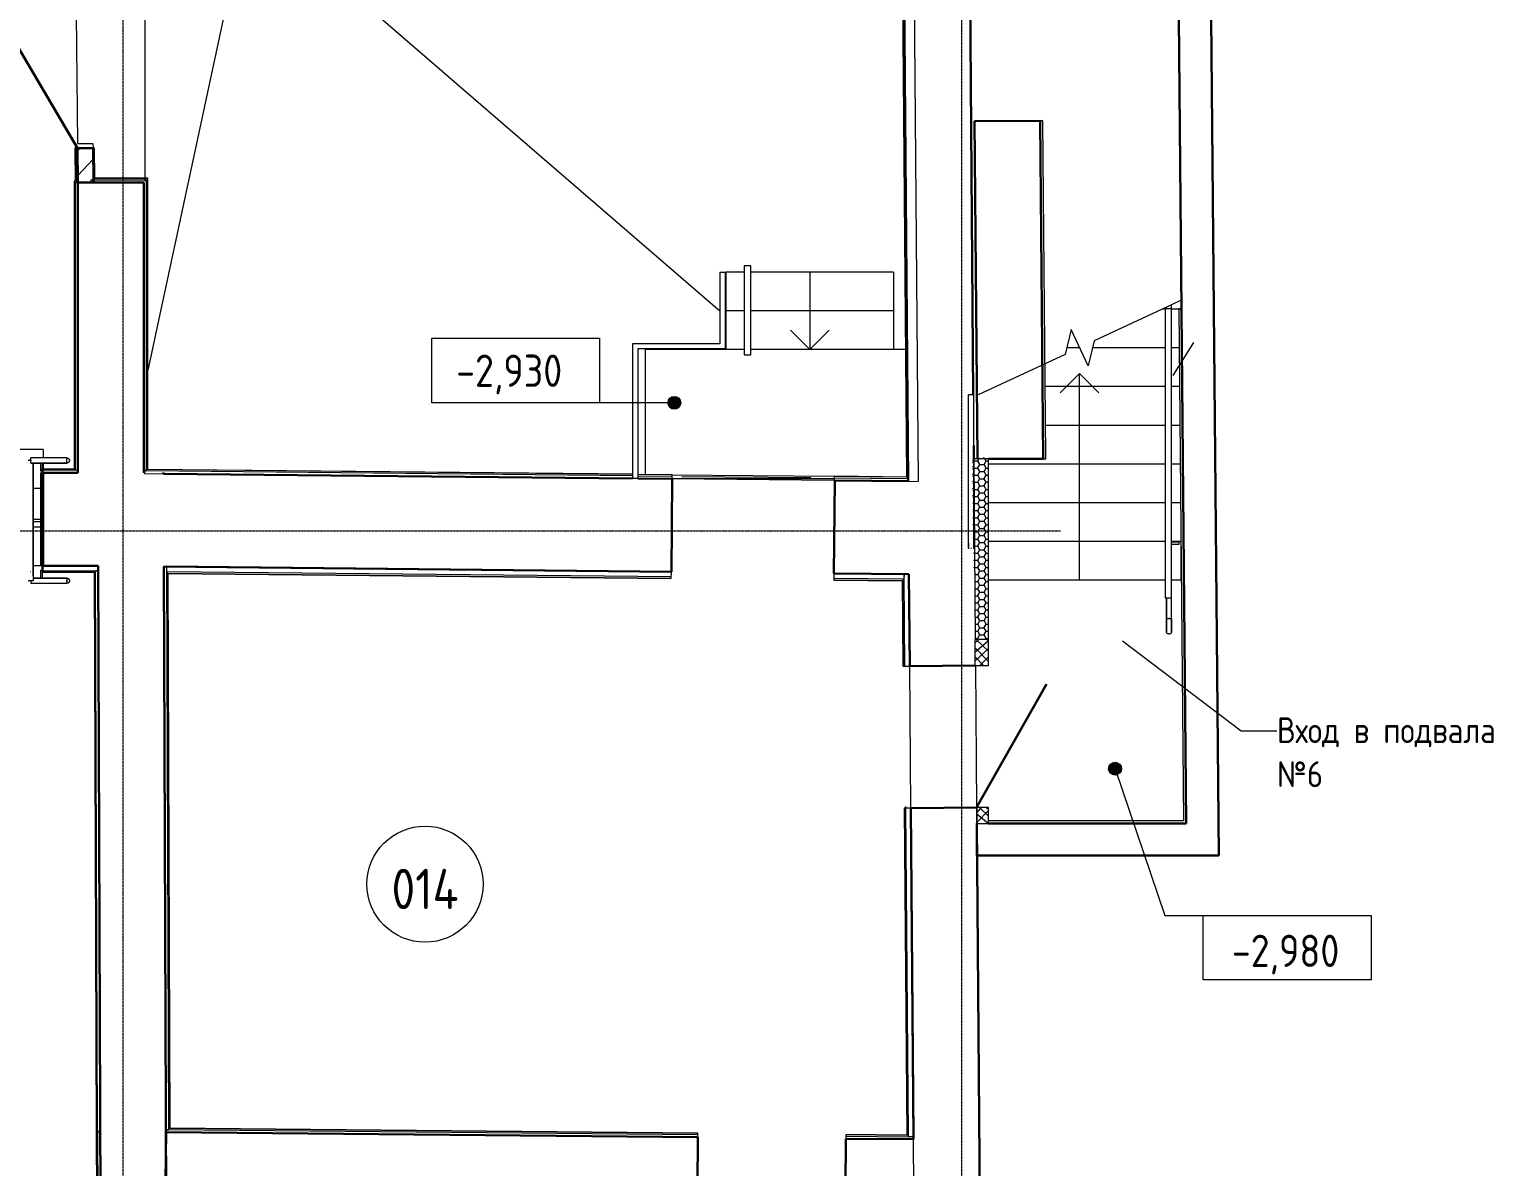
# Model space of a CAD drawing. Header units: millimetres. Extents: x -32 to 417638015, y -35 to 175284279.
# Drawn here: x 416187680 to 416199032, y 175247016 to 175255832 of the extents above; entities that cross this region are included whole.
import ezdxf

# ---------------------------------------------------------------- set-up
doc = ezdxf.new("R2010")
doc.units = ezdxf.units.MM
doc.linetypes.add('ADSK_Линия сетки', pattern=[25, 20, -2.5, 0, -2.5])
for name, color, linetype, lineweight in [('Аннотация', 7, 'Continuous', 18), ('Двери', 7, 'Continuous', 9), ('Лестницы', 7, 'Continuous', 9), ('Ограждение', 7, 'Continuous', 9), ('Оси', 253, 'Continuous', 9), ('Отметки', 7, 'Continuous', 9), ('Перекрытие', 7, 'Continuous', 18), ('Стены внутренние', 7, 'Continuous', 18), ('Стены наружные', 7, 'Continuous', 18), ('Стены несущие', 7, 'Continuous', 30), ('Стены отделка', 7, 'Continuous', 30), ('Стены штриховка', 7, 'Continuous', 9), ('Стрелки вверх', 7, 'Continuous', 18), ('Узлы', 7, 'Continuous', 18), ('ШТРИХОВКА', 252, 'Continuous', 15)]:
    doc.layers.add(name, color=color, linetype=linetype, lineweight=lineweight)
doc.layers.add('Линии', color=7, linetype='Continuous', lineweight=9, true_color=0x00a600)
doc.styles.add('GOST Common', font='GOST_Common.ttf', dxfattribs={"width": 0.9, "height": 349.9999999999996})
doc.styles.add('GOST Common_1', font='GOST_Common.ttf', dxfattribs={"width": 0.9, "height": 250})
doc.styles.add('GOST Common_5', font='GOST_Common.ttf', dxfattribs={"width": 0.9, "height": 200})
pattern_1 = [(45, (556.895267267344, 294.7406184339013), (-35.35533905932738, 35.35533905932738), []), (135, (556.895267267344, 294.7406184339013), (-35.35533905932738, -35.35533905932737), [])]

# ---------------------------------------------------------------- blocks, each defined once
blk = doc.blocks.new('Тип перил - Перила_Внутренний_-6625185-План подвала')
at = {"layer": 'Ограждение'}
for p, q in [((55401.59710075711, 20151.95531712903), (55401.59710075711, 20105.18632266715)), ((55419.50653149169, 20110.68189102393), (55423.6876700224, 20110.68189102393)), ((55441.59710075711, 20105.18632266715), (55441.59710075711, 20151.95531712903))]:
    blk.add_line(p, q, dxfattribs=at)
blk = doc.blocks.new('Тип верхнего поручня - Верхний поручень_Внутренний_-6634696-План подвала')
at = {"layer": 'Ограждение'}
for p, q in [((56935.39710075709, 19724.99999999987), (56935.39710075709, 19564.99999999987)), ((56975.39710075709, 19564.99999999987), (56975.39710075709, 19724.99999999987)), ((56953.06060285289, 19564.99999999985), (56957.73359866117, 19564.99999999985))]:
    blk.add_line(p, q, dxfattribs=at)
blk = doc.blocks.new('План подвала')
at = {"layer": 'Отметки'}
h = blk.add_hatch(color=8, dxfattribs=at)
edge = h.paths.add_edge_path()
edge.add_arc((53678.29952258937, 21531.95318450321), 50, 0, 360)
h = blk.add_hatch(color=8, dxfattribs=at)
edge = h.paths.add_edge_path()
edge.add_arc((57094.61005525116, 18695.87947870871), 50.0000000000022, 0, 360)
at = {"layer": 'Стены внутренние', "lineweight": 9}
h = blk.add_hatch(dxfattribs=at)
h.set_pattern_fill('FP_2', color=8, style=0, pattern_type=2)
h.set_pattern_definition([(45, (556.895267267344, 294.7406184339013), (-235.7317231780653, 235.7317231780653), []), (45, (714.049267267344, 294.7406184339013), (-235.7317231780653, 235.7317231780653), [])])
h.paths.add_polyline_path([(49054.47963253476, 23240.56391459761), (49154.47963253489, 23241.55691342981), (49154.47963253489, 23260.5639145976), (49174.28694890256, 23260.5639145976), (49171.49486705613, 23506.73893930639), (49051.84831535626, 23505.55085044506)])
h.paths.add_polyline_path([(49041.22375165443, 24575.49810084877), (49161.21783581183, 24576.68964070322), (49139.17324590877, 26796.69123465022), (49019.16732977451, 26796.69123465109), (49028.79620572554, 25827.01477193588)])
at = {"layer": 'Узлы', "lineweight": 9}
h = blk.add_hatch(dxfattribs=at)
h.set_pattern_fill('HONEY', color=8, scale=10, style=0)
h.set_pattern_definition([(0, (556.895267267344, 294.7406184339013), (47.625, 27.49630645), [31.75, -63.5]), (120, (556.895267267344, 294.7406184339013), (-47.6249998959419, 27.49630663023391), [31.74999999999999, -63.49999999999999]), (59.99999999999999, (556.895267267344, 294.7406184339013), (1.040580910327549e-07, 54.99261308023389), [-63.5, 31.75])])
h.paths.add_polyline_path([(56024.99531516663, 19697.41375290783), (56112.35890345405, 19697.41375290783), (56112.35890345405, 21098.46770240271), (55999.32136510541, 21098.46770240271), (56010.71142643112, 19697.41375290783), (56012.35890345405, 19697.41375290783)])
h = blk.add_hatch(dxfattribs=at)
h.set_pattern_fill('FP_11', color=8, style=0, pattern_type=2)
h.set_pattern_definition(pattern_1)
h.paths.add_polyline_path([(56012.35890345405, 19494.76302754404), (56112.35890345405, 19495.57599133677), (56112.35890345405, 19697.41375290783), (56006.46062030591, 19697.41375290783), (56006.95287641056, 19494.76302754404)])
h = blk.add_hatch(dxfattribs=at)
h.set_pattern_fill('FP_11', color=8, style=0, pattern_type=2)
h.set_pattern_definition(pattern_1)
h.paths.add_polyline_path([(56062.04885226174, 18272.34086210695), (56112.35890345406, 18272.34086210695), (56112.35890345406, 18394.79937579937), (56022.29675305345, 18394.79937579939), (56022.29675305344, 18272.34086210695)])
at = {"layer": 'Аннотация', "color": 8, "lineweight": 20}
for p, q in [((51797.12047006021, 21531.95318450319), (51797.12047006021, 22031.95318450319)), ((51797.12047006021, 22031.95318450319), (53097.12047006021, 22031.95318450319)), ((53097.12047006021, 22031.95318450319), (53097.12047006021, 21531.95318450319)), ((53097.12047006021, 21531.95318450319), (51797.12047006021, 21531.95318450319)), ((57778.41612584205, 17058.87894263512), (57778.41612584205, 17558.87894263512)), ((57778.41612584205, 17558.87894263512), (59078.41612584205, 17558.87894263512)), ((59078.41612584205, 17558.87894263512), (59078.41612584205, 17058.87894263512)), ((59078.41612584205, 17058.87894263512), (57778.41612584205, 17058.87894263512))]:
    blk.add_line(p, q, dxfattribs=at)
at = {"layer": 'Аннотация', "color": 8, "lineweight": 9}
for p, q in [((57703.63509144408, 21999.28020333007), (57540.92219756109, 21744.16370371644)), ((57151.11974145807, 19687.59242491106), (58072.15997543953, 18990.16262078106)), ((58072.15997543953, 18990.16262078106), (58349.60892386518, 18990.16262078106))]:
    blk.add_line(p, q, dxfattribs=at)
at = {"layer": 'Двери', "color": 8, "lineweight": 30}
for p, q in [((49051.84831535525, 23505.55085044518), (48507.67354808355, 24426.84006815306)), ((56021.30120967689, 18394.79937579935), (56563.5387711926, 19351.86699456068))]:
    blk.add_line(p, q, dxfattribs=at)
at = {"layer": 'Лестницы', "color": 8}
for p, q in [((54219.68218082878, 22544.33286526174), (54077.19418345712, 22544.33286526174)), ((54077.19418345712, 22544.33286526174), (54077.19418345712, 22244.33286526174)), ((54219.68218082878, 22544.33286526174), (54077.19418345712, 22544.33286526174)), ((55377.19418345712, 22544.33286526174), (54269.68218082878, 22544.33286526174)), ((55377.19418345712, 22544.33286526174), (54269.68218082878, 22544.33286526174)), ((55377.19418345712, 22544.33286526174), (55377.19418345712, 22244.33286526174)), ((57492.29236802437, 22273.33992064511), (56933.06496754469, 22012.56790115133)), ((57463.12857031799, 22259.74061843375), (57483.09236802437, 22259.74061843375)), ((57463.12857031799, 22259.74061843375), (57483.09236802437, 22259.74061843375)), ((57606.46062030585, 22326.57745100214), (57532.29236802438, 22291.99222697132)), ((57533.09236802437, 22259.74061843375), (57606.46062030585, 22259.74061843375)), ((57533.09236802437, 22259.74061843375), (57606.46062030585, 22259.74061843375)), ((57606.46062030585, 22259.74061843375), (57606.46062030585, 22326.57745100214)), ((54077.19418345712, 22244.33286526174), (54077.19418345712, 21944.33286526174)), ((54219.68218082878, 22244.33286526174), (54077.19418345712, 22244.33286526174)), ((54219.68218082878, 22244.33286526174), (54077.19418345712, 22244.33286526174)), ((55377.19418345712, 22244.33286526174), (54269.68218082878, 22244.33286526174)), ((55377.19418345712, 22244.33286526174), (54269.68218082878, 22244.33286526174)), ((55377.19418345712, 22244.33286526174), (55377.19418345712, 21944.33286526174)), ((56753.74239076812, 22101.35121015822), (56706.48802078553, 21906.91333571616)), ((56885.8105975621, 21818.13002670926), (56753.74239076812, 22101.35121015822)), ((54219.68218082878, 21944.33286526174), (54077.19418345712, 21944.33286526174)), ((55377.19418345712, 21944.33286526174), (54269.68218082878, 21944.33286526174)), ((56719.32667153644, 21959.74061843375), (56819.77649416511, 21959.74061843375)), ((56719.32667153644, 21959.74061843375), (56819.77649416511, 21959.74061843375)), ((56933.06496754469, 22012.56790115133), (56885.8105975621, 21818.13002670927)), ((56920.22631679378, 21959.74061843375), (57483.09236802439, 21959.74061843375)), ((56920.22631679378, 21959.74061843375), (57483.09236802439, 21959.74061843375)), ((57533.09236802437, 21959.74061843375), (57592.53243054094, 21959.74061843375)), ((57533.09236802437, 21959.74061843375), (57592.53243054094, 21959.74061843375)), ((56706.48802078553, 21906.91333571615), (56033.09236802439, 21592.90378586534)), ((56552.99496536329, 21659.74061843375), (57483.09236802439, 21659.74061843375)), ((56552.99496536329, 21659.74061843375), (57483.09236802439, 21659.74061843375)), ((57533.09236802437, 21659.74061843375), (57595.25097084686, 21659.74061843375)), ((57533.09236802437, 21659.74061843375), (57595.25097084686, 21659.74061843375)), ((56555.63154743824, 21359.74061843375), (57483.09236802439, 21359.74061843375)), ((56555.63154743824, 21359.74061843375), (57483.09236802439, 21359.74061843375)), ((57533.09236802437, 21359.74061843375), (57597.96951115277, 21359.74061843375)), ((57533.09236802437, 21359.74061843375), (57597.96951115277, 21359.74061843375)), ((48785.07926023065, 21168.83657229322), (47045.07926023065, 21168.83657229322)), ((48785.07926023065, 21168.83657229322), (47045.07926023065, 21168.83657229322)), ((48785.07926023065, 21168.83657229322), (48785.07926023065, 21104.83657229322)), ((48785.07926023065, 21064.83657229322), (48785.07926023065, 21018.83657229319)), ((56112.35890345399, 21059.74061843375), (57483.09236802437, 21059.74061843375)), ((56112.35890345399, 21059.74061843375), (57483.09236802437, 21059.74061843375)), ((57533.09236802437, 21059.74061843375), (57600.68805145867, 21059.74061843375)), ((57533.09236802437, 21059.74061843375), (57600.68805145867, 21059.74061843375)), ((48764.79196178554, 20868.83657229322), (48708.79196178555, 20868.83657229322)), ((48764.79196178554, 20868.83657229322), (48708.79196178555, 20868.83657229322)), ((56112.35890345399, 20759.74061843375), (57483.09236802437, 20759.74061843375)), ((56112.35890345399, 20759.74061843375), (57483.09236802437, 20759.74061843375)), ((57533.09236802437, 20759.74061843375), (57603.40659176458, 20759.74061843375)), ((57533.09236802437, 20759.74061843375), (57603.40659176458, 20759.74061843375)), ((48764.79196178554, 20568.83657229322), (48708.79196178555, 20568.83657229322)), ((48764.79196178554, 20568.83657229322), (48708.79196178555, 20568.83657229322)), ((56112.35890345399, 20459.74061843375), (57483.09236802437, 20459.74061843375)), ((56112.35890345399, 20459.74061843375), (57483.09236802437, 20459.74061843375)), ((57533.09236802437, 20459.74061843375), (57606.12513207049, 20459.74061843375)), ((57533.09236802437, 20459.74061843375), (57606.12513207049, 20459.74061843375)), ((57606.46062030585, 20159.74061843375), (57606.46062030585, 20422.71837146131)), ((48764.79196178554, 20268.83657229322), (48708.79196178555, 20268.83657229322)), ((56112.35890345399, 20159.74061843375), (57483.09236802437, 20159.74061843375)), ((56112.35890345399, 20159.74061843375), (57483.09236802437, 20159.74061843375)), ((57533.09236802437, 20159.74061843375), (57606.46062030585, 20159.74061843375)), ((57533.09236802437, 20159.74061843375), (57606.46062030585, 20159.74061843375))]:
    blk.add_line(p, q, dxfattribs=at)
at = {"layer": 'Линии', "color": 8}
for p, q in [((49573.18726625496, 25450.13545202608), (49573.18726625496, 23250.13545202608)), ((56112.35890345399, 21098.46770240269), (55999.32136510535, 21098.46770240269)), ((55999.32136510535, 21098.46770240269), (56010.71142643143, 19697.41375290781)), ((56112.35890345399, 19697.4137529078), (56112.35890345399, 21098.46770240269)), ((56006.46062030584, 19697.41375290781), (56006.46062030584, 19494.763027544)), ((56112.35890345399, 19697.41375290781), (56006.46062030584, 19697.41375290781)), ((56112.35890345399, 19494.763027544), (56112.35890345399, 19697.41375290781)), ((56006.46062030584, 19494.763027544), (56112.35890345399, 19494.763027544)), ((56021.30120967592, 18394.79937579935), (56021.30120967592, 18272.34086210694)), ((56022.29675305336, 18394.79937579935), (56022.29675305336, 18272.34086210694)), ((56112.35890345399, 18394.79937579935), (56022.29675305336, 18394.79937579935)), ((56112.35890345399, 18272.34086210694), (56112.35890345399, 18394.79937579935)), ((56022.29675305336, 18272.34086210694), (56112.35890345399, 18272.34086210694))]:
    blk.add_line(p, q, dxfattribs=at)
at = {"layer": 'Линии', "color": 8, "lineweight": 18}
for p, q in [((54269.68218082878, 22592.33482949131), (54219.68218082878, 22592.33482949131)), ((54219.68218082878, 22592.33482949131), (54219.68218082878, 21904.33286526174)), ((54269.68218082878, 21904.33286526174), (54269.68218082878, 22592.33482949131)), ((57533.09236802437, 22259.74061843375), (57483.09236802437, 22259.74061843375)), ((57483.09236802437, 22259.74061843375), (57483.09236802437, 20019.74061843375)), ((57533.09236802437, 20019.74061843375), (57533.09236802437, 22259.74061843375)), ((54219.68218082878, 21904.33286526174), (54269.68218082878, 21904.33286526174)), ((57483.09236802437, 20019.74061843375), (57533.09236802437, 20019.74061843375))]:
    blk.add_line(p, q, dxfattribs=at)
at = {"layer": 'Линии', "color": 8}
blk.add_circle((51745.45992475434, 17800.93155259133), 450.0000000000006, dxfattribs=at)
at = {"layer": 'Ограждение', "color": 8}
for p, q in [((54031.79418345711, 22544.33286526174), (54071.79418345712, 22544.33286526174)), ((54031.79418345711, 22544.33286526174), (54031.79418345711, 21989.73286526174)), ((54071.79418345712, 22544.33286526174), (54071.79418345712, 21949.73286526174)), ((57532.29236802438, 22291.99222697132), (57492.29236802437, 22273.33992064511)), ((57532.29236802438, 22291.99222697132), (57492.29236802437, 22273.33992064511)), ((57492.29236802437, 22259.74061843375), (57492.29236802437, 22273.33992064511)), ((57492.29236802437, 22259.74061843375), (57492.29236802437, 22273.33992064511)), ((57532.29236802438, 22259.74061843375), (57532.29236802438, 22291.99222697132)), ((57532.29236802438, 22259.74061843375), (57532.29236802438, 22291.99222697132)), ((53354.69913084665, 21989.73286526174), (53354.69913084665, 20944.33286526174)), ((54031.79418345711, 21989.73286526174), (53354.69913084665, 21989.73286526174)), ((53394.69913084667, 21949.73286526174), (53394.69913084667, 20944.33286526174)), ((54071.79418345712, 21949.73286526174), (53394.69913084667, 21949.73286526174)), ((55998.49236802438, 21592.90378586534), (55958.49236802438, 21592.90378586534)), ((55958.49236802438, 20405.19516388829), (55958.49236802438, 21592.90378586534)), ((55998.49236802438, 20405.19516388829), (55998.49236802438, 21592.90378586534)), ((48688.79196178555, 21084.83657229322), (48668.79196178555, 21084.83657229322)), ((48687.03068757107, 21084.83657229322), (48688.79196178555, 21084.83657229322)), ((48688.79196178555, 21064.83657229322), (48688.79196178555, 21104.83657229322)), ((48968.79196178555, 21104.83657229322), (48688.79196178555, 21104.83657229322)), ((48968.7919617856, 21104.83657229325), (48688.79196178561, 21104.83657229325)), ((48688.79196178555, 21087.17307019736), (48688.79196178555, 21082.50007438909)), ((48968.79196178555, 21064.83657229322), (48688.79196178555, 21064.83657229322)), ((48688.79196178561, 21064.83657229324), (48968.7919617856, 21064.83657229324)), ((48708.79196178555, 21064.83657229322), (48708.79196178555, 20152.83657229322)), ((48708.79196178561, 20190.82244935176), (48708.79196178561, 21064.83657229324)), ((48764.06924446468, 21064.83657229324), (48764.06924446468, 21004.83657229324)), ((48764.06924446461, 21004.83657229322), (48771.56924446461, 21004.83657229322)), ((48771.56924446461, 21004.83657229322), (48774.86593591058, 21004.83657229322)), ((48779.06924446467, 21018.83657229321), (48779.06924446467, 21064.83657229324)), ((48968.79196178555, 21064.83657229322), (48968.79196178555, 21104.83657229322)), ((48968.79196178555, 21082.50007438909), (48968.79196178555, 21087.17307019736)), ((53394.69913084667, 20944.33286526174), (53354.69913084665, 20944.33286526174)), ((48764.7919617856, 20626.33657229325), (48708.79196178561, 20626.33657229325)), ((48708.79196178561, 20611.33657229325), (48764.7919617856, 20611.33657229325)), ((57592.29236802443, 20450.95244016404), (57533.09236802443, 20450.95244016404)), ((57533.09236802443, 20435.95244016404), (57592.29236802443, 20435.95244016404)), ((57592.29236802437, 20443.45244016402), (57592.29236802437, 20450.95244016402)), ((57592.29236802437, 20435.95244016402), (57592.29236802437, 20443.45244016402)), ((48764.06924446468, 20232.83657229325), (48764.06924446468, 20172.83657229325)), ((48771.56924446461, 20232.83657229322), (48764.06924446461, 20232.83657229322)), ((48774.81313277224, 20232.83657229322), (48771.56924446461, 20232.83657229322)), ((48779.06924446467, 20172.83657229325), (48779.06924446467, 20228.83657229322)), ((48708.79196178555, 20152.83657229322), (48668.79196178555, 20152.83657229322)), ((48688.79196178555, 20152.83657229322), (48688.79196178555, 20132.83657229322)), ((48688.79196178555, 20152.83657229322), (48688.79196178555, 20150.50007438908)), ((48688.79196178555, 20132.83657229322), (48968.79196178555, 20132.83657229322)), ((48688.79196178561, 20132.83657229324), (48968.7919617856, 20132.83657229324)), ((48708.79196178555, 20172.83657229322), (48968.79196178555, 20172.83657229322)), ((48968.7919617856, 20172.83657229325), (48708.79196178561, 20172.83657229325)), ((48968.79196178555, 20172.83657229322), (48968.79196178555, 20132.83657229322)), ((48968.79196178555, 20150.50007438908), (48968.79196178555, 20155.17307019736)), ((57492.29236802437, 19859.74061843375), (57492.29236802437, 20019.74061843375)), ((57532.29236802438, 19859.74061843375), (57532.29236802438, 20019.74061843375)), ((57492.29236802437, 19859.74061843375), (57532.29236802438, 19859.74061843375)), ((57512.29236802437, 19859.74061843375), (57509.95587012023, 19859.74061843375)), ((57514.62886592851, 19859.74061843375), (57512.29236802437, 19859.74061843375))]:
    blk.add_line(p, q, dxfattribs=at)
at = {"layer": 'Ограждение', "color": 8, "flags": 128}
for points in [[(48968.79196178561, 21104.83657229325), (48969.59174846933, 21104.82057442647), (48970.39025566499, 21104.7726064193), (48971.18620593139, 21104.69274501032), (48971.97832591789, 21104.58111796076), (48972.76534840151, 21104.43790385007), (48973.54601431415, 21104.26333179029), (48974.3190747569, 21104.05768105946), (48975.08329299793, 21103.82128065489), (48975.83744645111, 21103.55450876681), (48976.58032863179, 21103.25779217331), (48977.31075108693, 21102.93160555765), (48978.02754529643, 21102.57647074883), (48978.72956454248, 21102.1929558868), (48979.41568574403, 21101.78167451351), (48980.08481125351, 21101.34328459144), (48980.73587061286, 21100.87848745093), (48981.36782226598, 21100.38802666827), (48981.97965522504, 21099.87268687606), (48982.57039068782, 21099.33329250806), (48983.13908360361, 21098.77070648019), (48983.68482418503, 21098.18582881007), (48984.20673936359, 21097.57959517722), (48984.70399418634, 21096.95297542612), (48985.17579315163, 21096.3069720147), (48985.62138148177, 21095.64261841061), (48986.04004633048, 21094.9609774379), (48986.4311179233, 21094.26313957672), (48986.79397062914, 21093.55022121878), (48987.12802396104, 21092.82336288137), (48987.43274350496, 21092.08372738278), (48987.7076417746, 21091.33249798202), (48987.9522789914, 21090.57087648588), (48988.16626378798, 21089.8000813263), (48988.34925383432, 21089.02134561107), (48988.50095638537, 21088.23591515125), (48988.62112874944, 21087.44504646801), (48988.70957867636, 21086.65000478253), (48988.76616466512, 21085.85206199192), (48988.79079619021, 21085.05249463441), (48988.79196178561, 21084.83657229325)], [(48988.79196178561, 21084.83657229325), (48988.77596391883, 21084.03678560951), (48988.72799591166, 21083.23827841386), (48988.64813450268, 21082.44232814747), (48988.53650745312, 21081.65020816096), (48988.39329334244, 21080.86318567734), (48988.21872128265, 21080.0825197647), (48988.01307055182, 21079.30945932196), (48987.77667014726, 21078.54524108092), (48987.50989825917, 21077.79108762775), (48987.21318166567, 21077.04820544707), (48986.88699505001, 21076.31778299193), (48986.53186024119, 21075.60098878241), (48986.14834537917, 21074.89896953637), (48985.73706400588, 21074.21284833483), (48985.29867408381, 21073.54372282534), (48984.8338769433, 21072.892663466), (48984.34341616063, 21072.26071181288), (48983.82807636844, 21071.64887885382), (48983.28868200043, 21071.05814339103), (48982.72609597255, 21070.48945047526), (48982.14121830244, 21069.94370989383), (48981.53498466958, 21069.42179471526), (48980.90836491848, 21068.92453989252), (48980.26236150706, 21068.45274092723), (48979.59800790298, 21068.00715259709), (48978.91636693027, 21067.58848774838), (48978.21852906908, 21067.19741615554), (48977.50561071114, 21066.83456344972), (48976.77875237374, 21066.50051011781), (48976.03911687514, 21066.1957905739), (48975.28788747438, 21065.92089230426), (48974.52626597825, 21065.67625508746), (48973.75547081866, 21065.46227029088), (48972.97673510345, 21065.27928024454), (48972.19130464362, 21065.12757769347), (48971.40043596038, 21065.00740532941), (48970.6053942749, 21064.91895540249), (48969.80745148427, 21064.86236941373), (48969.00788412678, 21064.83773788864), (48968.79196178561, 21064.83657229324)], [(48690.847070319, 20221.15953759754), (48688.79196178557, 20221.32277661837), (48686.73685325212, 20221.15953759754)], [(48968.79196178561, 20172.83657229325), (48969.59174846933, 20172.82057442647), (48970.39025566499, 20172.7726064193), (48971.18620593139, 20172.69274501032), (48971.97832591789, 20172.58111796076), (48972.76534840151, 20172.43790385007), (48973.54601431415, 20172.26333179029), (48974.3190747569, 20172.05768105946), (48975.08329299793, 20171.82128065489), (48975.83744645111, 20171.55450876681), (48976.58032863179, 20171.25779217331), (48977.31075108693, 20170.93160555765), (48978.02754529643, 20170.57647074883), (48978.72956454248, 20170.1929558868), (48979.41568574403, 20169.78167451351), (48980.08481125351, 20169.34328459144), (48980.73587061286, 20168.87848745093), (48981.36782226598, 20168.38802666827), (48981.97965522504, 20167.87268687606), (48982.57039068782, 20167.33329250806), (48983.13908360361, 20166.77070648019), (48983.68482418503, 20166.18582881007), (48984.20673936359, 20165.57959517722), (48984.70399418634, 20164.95297542612), (48985.17579315163, 20164.3069720147), (48985.62138148177, 20163.64261841061), (48986.04004633048, 20162.9609774379), (48986.4311179233, 20162.26313957672), (48986.79397062914, 20161.55022121878), (48987.12802396104, 20160.82336288137), (48987.43274350496, 20160.08372738278), (48987.7076417746, 20159.33249798202), (48987.9522789914, 20158.57087648588), (48988.16626378798, 20157.8000813263), (48988.34925383432, 20157.02134561107), (48988.50095638537, 20156.23591515125), (48988.62112874944, 20155.44504646801), (48988.70957867636, 20154.65000478253), (48988.76616466512, 20153.85206199192), (48988.79079619021, 20153.05249463441), (48988.79196178561, 20152.83657229325)], [(48988.79196178561, 20152.83657229325), (48988.77596391883, 20152.03678560951), (48988.72799591166, 20151.23827841386), (48988.64813450268, 20150.44232814747), (48988.53650745312, 20149.65020816096), (48988.39329334244, 20148.86318567734), (48988.21872128265, 20148.0825197647), (48988.01307055182, 20147.30945932196), (48987.77667014726, 20146.54524108092), (48987.50989825917, 20145.79108762775), (48987.21318166567, 20145.04820544707), (48986.88699505001, 20144.31778299193), (48986.53186024119, 20143.60098878241), (48986.14834537917, 20142.89896953637), (48985.73706400588, 20142.21284833483), (48985.29867408381, 20141.54372282534), (48984.8338769433, 20140.892663466), (48984.34341616063, 20140.26071181288), (48983.82807636844, 20139.64887885382), (48983.28868200043, 20139.05814339103), (48982.72609597255, 20138.48945047526), (48982.14121830244, 20137.94370989383), (48981.53498466958, 20137.42179471526), (48980.90836491848, 20136.92453989252), (48980.26236150706, 20136.45274092723), (48979.59800790298, 20136.00715259709), (48978.91636693027, 20135.58848774838), (48978.21852906908, 20135.19741615554), (48977.50561071114, 20134.83456344972), (48976.77875237374, 20134.50051011781), (48976.03911687514, 20134.1957905739), (48975.28788747438, 20133.92089230426), (48974.52626597825, 20133.67625508746), (48973.75547081866, 20133.46227029088), (48972.97673510345, 20133.27928024454), (48972.19130464362, 20133.12757769347), (48971.40043596038, 20133.00740532941), (48970.6053942749, 20132.91895540249), (48969.80745148427, 20132.86236941373), (48969.00788412678, 20132.83773788864), (48968.79196178561, 20132.83657229324)], [(57492.29236802444, 19859.74061843377), (57492.29236802444, 19855.74168501511), (57492.29236802444, 19851.74914903685), (57492.29236802444, 19847.76939770488), (57492.29236802444, 19843.80879777235), (57492.29236802444, 19839.87368535427), (57492.29236802444, 19835.97035579106), (57492.29236802444, 19832.10505357736), (57492.29236802444, 19828.28396237216), (57492.29236802444, 19824.51319510626), (57492.29236802444, 19820.79878420291), (57492.29236802444, 19817.14667192717), (57492.29236802444, 19813.56270087962), (57492.29236802444, 19810.0526046494), (57492.29236802444, 19806.62199864168), (57492.29236802444, 19803.27637109426), (57492.29236802444, 19800.02107429754), (57492.29236802444, 19796.86131603193), (57492.29236802444, 19793.80215123662), (57492.29236802444, 19790.84847392272), (57492.29236802444, 19788.00500934382), (57492.29236802444, 19785.27630643669), (57492.29236802444, 19782.66673054388), (57492.29236802444, 19780.18045643014), (57492.29236802444, 19777.82146160367), (57492.29236802444, 19775.59351995298), (57492.29236802444, 19773.50019570944), (57492.29236802444, 19771.54483774528), (57492.29236802444, 19769.73057421612), (57492.29236802444, 19768.06030755659), (57492.29236802444, 19766.53670983705), (57492.29236802444, 19765.16221848882), (57492.29236802444, 19763.93903240485), (57492.29236802444, 19762.86910842195), (57492.29236802444, 19761.95415819024), (57492.29236802444, 19761.19564543493), (57492.29236802444, 19760.5947836146), (57492.29236802444, 19760.15253398001), (57492.29236802444, 19759.86960403621), (57492.29236802444, 19759.74644641078), (57492.29236802444, 19759.74061843377)], [(57492.29236802444, 19759.74061843377), (57492.29236802444, 19759.82060776767), (57492.29236802444, 19760.06044780351), (57492.29236802444, 19760.45975484838), (57492.29236802444, 19761.01789009621), (57492.29236802444, 19761.73396064965), (57492.29236802444, 19762.60682094857), (57492.29236802444, 19763.63507460269), (57492.29236802444, 19764.81707662553), (57492.29236802444, 19766.15093606598), (57492.29236802444, 19767.63451903348), (57492.29236802444, 19769.26545211177), (57492.29236802444, 19771.04112615584), (57492.29236802444, 19772.95870046601), (57492.29236802444, 19775.01510733243), (57492.29236802444, 19777.20705694281), (57492.29236802444, 19779.53104264534), (57492.29236802444, 19781.98334655868), (57492.29236802444, 19784.56004551968), (57492.29236802444, 19787.25701735968), (57492.29236802444, 19790.06994749905), (57492.29236802444, 19792.99433584964), (57492.29236802444, 19796.02550401392), (57492.29236802444, 19799.15860276943), (57492.29236802444, 19802.38861982652), (57492.29236802444, 19805.71038784695), (57492.29236802444, 19809.11859271049), (57492.29236802444, 19812.6077820164), (57492.29236802444, 19816.1723738061), (57492.29236802444, 19819.80666549314), (57492.29236802444, 19823.50484298611), (57492.29236802444, 19827.26098998989), (57492.29236802444, 19831.06909747058), (57492.29236802444, 19834.92307326853), (57492.29236802444, 19838.81675184463), (57492.29236802444, 19842.74390414375), (57492.29236802444, 19846.69824755996), (57492.29236802444, 19850.67345598734), (57492.29236802444, 19854.66316994041), (57492.29236802444, 19858.66100672794), (57492.29236802444, 19859.74061843377)], [(57512.29236802445, 19739.74061843377), (57511.49258134071, 19739.75661630055), (57510.69407414506, 19739.80458430772), (57509.89812387867, 19739.88444571669), (57509.10600389217, 19739.99607276626), (57508.31898140854, 19740.13928687695), (57507.5383154959, 19740.31385893673), (57506.76525505316, 19740.51950966756), (57506.00103681213, 19740.75591007212), (57505.24688335895, 19741.02268196021), (57504.50400117827, 19741.31939855371), (57503.77357872312, 19741.64558516938), (57503.05678451362, 19742.00071997819), (57502.35476526758, 19742.38423484022), (57501.66864406603, 19742.7955162135), (57500.99951855655, 19743.23390613558), (57500.3484591972, 19743.69870327608), (57499.71650754407, 19744.18916405875), (57499.10467458503, 19744.70450385095), (57498.51393912224, 19745.24389821895), (57497.94524620645, 19745.80648424683), (57497.39950562504, 19746.39136191695), (57496.87759044646, 19746.9975955498), (57496.38033562372, 19747.6242153009), (57495.90853665843, 19748.27021871233), (57495.46294832829, 19748.93457231641), (57495.04428347958, 19749.61621328912), (57494.65321188675, 19750.3140511503), (57494.29035918091, 19751.02696950824), (57493.95630584901, 19751.75382784565), (57493.6515863051, 19752.49346334424), (57493.37668803546, 19753.24469274499), (57493.13205081865, 19754.00631424113), (57492.91806602207, 19754.77710940073), (57492.73507597574, 19755.55584511594), (57492.58337342467, 19756.34127557577), (57492.46320106062, 19757.13214425901), (57492.3747511337, 19757.92718594449), (57492.31816514493, 19758.7251287351), (57492.29353361985, 19759.52469609261), (57492.29236802444, 19759.74061843377)], [(57532.29236802444, 19759.74061843377), (57532.27637015766, 19758.94083175004), (57532.22840215049, 19758.14232455439), (57532.14854074152, 19757.34637428799), (57532.03691369196, 19756.55425430149), (57531.89369958127, 19755.76723181787), (57531.71912752149, 19754.98656590523), (57531.51347679066, 19754.21350546249), (57531.27707638609, 19753.44928722145), (57531.01030449801, 19752.69513376827), (57530.7135879045, 19751.9522515876), (57530.38740128884, 19751.22182913245), (57530.03226648003, 19750.50503492294), (57529.648751618, 19749.80301567689), (57529.23747024471, 19749.11689447535), (57528.79908032264, 19748.44776896587), (57528.33428318213, 19747.79670960652), (57527.84382239947, 19747.16475795341), (57527.32848260727, 19746.55292499434), (57526.78908823926, 19745.96218953156), (57526.22650221139, 19745.39349661578), (57525.64162454127, 19744.84775603436), (57525.03539090842, 19744.32584085579), (57524.40877115732, 19743.82858603304), (57523.7627677459, 19743.35678706775), (57523.09841414181, 19742.91119873761), (57522.4167731691, 19742.4925338889), (57521.71893530792, 19742.10146229608), (57521.00601694998, 19741.73860959024), (57520.27915861257, 19741.40455625834), (57519.53952311398, 19741.09983671443), (57518.78829371322, 19740.82493844478), (57518.02667221709, 19740.58030122799), (57517.25587705749, 19740.36631643141), (57516.47714134228, 19740.18332638506), (57515.69171088245, 19740.031623834), (57514.90084219921, 19739.91145146994), (57514.10580051374, 19739.82300154302), (57513.30785772311, 19739.76641555426), (57512.50829036561, 19739.74178402917), (57512.29236802445, 19739.74061843377)], [(57532.29236802444, 19859.74061843377), (57532.29236802444, 19855.74168501511), (57532.29236802444, 19851.74914903685), (57532.29236802444, 19847.76939770488), (57532.29236802444, 19843.80879777235), (57532.29236802444, 19839.87368535427), (57532.29236802444, 19835.97035579106), (57532.29236802444, 19832.10505357736), (57532.29236802444, 19828.28396237216), (57532.29236802444, 19824.51319510626), (57532.29236802444, 19820.79878420291), (57532.29236802444, 19817.14667192717), (57532.29236802444, 19813.56270087962), (57532.29236802444, 19810.0526046494), (57532.29236802444, 19806.62199864168), (57532.29236802444, 19803.27637109426), (57532.29236802444, 19800.02107429754), (57532.29236802444, 19796.86131603193), (57532.29236802444, 19793.80215123662), (57532.29236802444, 19790.84847392272), (57532.29236802444, 19788.00500934382), (57532.29236802444, 19785.27630643669), (57532.29236802444, 19782.66673054388), (57532.29236802444, 19780.18045643014), (57532.29236802444, 19777.82146160367), (57532.29236802444, 19775.59351995298), (57532.29236802444, 19773.50019570944), (57532.29236802444, 19771.54483774528), (57532.29236802444, 19769.73057421612), (57532.29236802444, 19768.06030755659), (57532.29236802444, 19766.53670983705), (57532.29236802444, 19765.16221848882), (57532.29236802444, 19763.93903240485), (57532.29236802444, 19762.86910842195), (57532.29236802444, 19761.95415819024), (57532.29236802444, 19761.19564543493), (57532.29236802444, 19760.5947836146), (57532.29236802444, 19760.15253398001), (57532.29236802444, 19759.86960403621), (57532.29236802444, 19759.74644641078), (57532.29236802444, 19759.74061843377)], [(57532.29236802444, 19759.74061843377), (57532.29236802444, 19759.82060776767), (57532.29236802444, 19760.06044780351), (57532.29236802444, 19760.45975484838), (57532.29236802444, 19761.01789009621), (57532.29236802444, 19761.73396064965), (57532.29236802444, 19762.60682094857), (57532.29236802444, 19763.63507460269), (57532.29236802444, 19764.81707662553), (57532.29236802444, 19766.15093606598), (57532.29236802444, 19767.63451903348), (57532.29236802444, 19769.26545211177), (57532.29236802444, 19771.04112615584), (57532.29236802444, 19772.95870046601), (57532.29236802444, 19775.01510733243), (57532.29236802444, 19777.20705694281), (57532.29236802444, 19779.53104264534), (57532.29236802444, 19781.98334655868), (57532.29236802444, 19784.56004551968), (57532.29236802444, 19787.25701735968), (57532.29236802444, 19790.06994749905), (57532.29236802444, 19792.99433584964), (57532.29236802444, 19796.02550401392), (57532.29236802444, 19799.15860276943), (57532.29236802444, 19802.38861982652), (57532.29236802444, 19805.71038784695), (57532.29236802444, 19809.11859271049), (57532.29236802444, 19812.6077820164), (57532.29236802444, 19816.1723738061), (57532.29236802444, 19819.80666549314), (57532.29236802444, 19823.50484298611), (57532.29236802444, 19827.26098998989), (57532.29236802444, 19831.06909747058), (57532.29236802444, 19834.92307326853), (57532.29236802444, 19838.81675184463), (57532.29236802444, 19842.74390414375), (57532.29236802444, 19846.69824755996), (57532.29236802444, 19850.67345598734), (57532.29236802444, 19854.66316994041), (57532.29236802444, 19858.66100672794), (57532.29236802444, 19859.74061843377)]]:
    blk.add_lwpolyline(points, dxfattribs=at)
at = {"layer": 'Оси', "color": 8, "linetype": 'ADSK_Линия сетки'}
for p, q in [((49406.46062030581, -4056.756487374826), (49406.46062030588, 44517.73907708542)), ((55906.46062030579, -4056.756487374837), (55906.46062030588, 44517.73907708541)), ((-9557.833270865278, 20539.74061843351), (56671.89526726732, 20539.74061843329))]:
    blk.add_line(p, q, dxfattribs=at)
at = {"layer": 'Отметки', "color": 8, "lineweight": 20}
for p, q in [((53678.29952258937, 21531.95318450321), (52447.12047006024, 21531.95318450321)), ((57094.61005525116, 18695.87947870871), (57480.64267431943, 17558.87894263512)), ((57480.64267431943, 17558.87894263512), (58428.41612584209, 17558.87894263512))]:
    blk.add_line(p, q, dxfattribs=at)
at = {"layer": 'Отметки', "color": 8}
for centre, radius in [((53678.29952258937, 21531.95318450321), 50), ((57094.61005525116, 18695.87947870871), 50.0000000000022)]:
    blk.add_circle(centre, radius, dxfattribs=at)
at = {"layer": 'Перекрытие', "color": 8}
for p, q in [((50373.18726625497, 25400.13545202608), (49596.47963253471, 21785.42218109683)), ((54031.79418345711, 22242.76730736949), (50373.18726625497, 25400.13545202608)), ((49041.57128411191, 24540.49982630285), (49051.50078289867, 23540.54912499111)), ((49051.50078289867, 23540.54912499111), (49171.49486705608, 23541.74066484552)), ((49171.49486705608, 23541.74066484552), (49171.84239951361, 23506.74239029961)), ((54077.19418345713, 22203.58722680564), (54071.79418345712, 22208.24741259958)), ((54219.68218082878, 21944.33286526174), (53450.66913084667, 21944.33286526174)), ((53450.66913084667, 21944.33286526174), (53450.66913084667, 20976.95440535212)), ((55470.0315041881, 21944.33286526174), (54269.68218082878, 21944.33286526174)), ((53661.56102012357, 20944.33286526174), (54915.75864982758, 20944.33286526174)), ((48764.79196178554, 20268.83657229322), (48708.79196178555, 20268.83657229322)), ((49741.18392655354, 20262.17561490264), (49721.1259954327, 20262.37613173098)), ((57608.84367237637, 20159.74061843375), (57606.46062030584, 20159.74061843375)), ((55511.31806204893, 18390.65339746006), (55502.375755827, 19490.61704920477)), ((49737.09719224047, 15878.03188291274), (49738.25183769185, 15878.02099904867))]:
    blk.add_line(p, q, dxfattribs=at)
at = {"layer": 'Стены внутренние', "color": 8}
for p, q in [((54915.61573700768, 20930.17023551924), (53662.40729117705, 20942.81616045962)), ((53736.53044067194, 20962.06921389977), (54736.47953204163, 20951.9788883871)), ((55462.39740100497, 19487.7919570427), (55462.37707758174, 19490.29187443303)), ((56012.35890345399, 19494.763027544), (56021.30120967592, 18394.79937579935)), ((55471.31938380367, 18390.32822268839), (55471.21776668751, 18402.82780964001))]:
    blk.add_line(p, q, dxfattribs=at)
at = {"layer": 'Стены наружные', "color": 8}
blk.add_line((53661.86869343711, 20974.82322452193), (54915.93862742408, 20962.16860644307), dxfattribs=at)
at = {"layer": 'Стены несущие', "color": 8}
for p, q in [((55995.3017787682, 21592.90378586534), (55838.95303721684, 40824.84780951038)), ((55363.50089108545, 36573.15700761654), (55490.71988823888, 20924.36695199243)), ((57589.37762116254, 24515.04176370962), (57645.94773455836, 18272.34086210694)), ((57898.22344913229, 18022.34086210696), (57839.36735726496, 24517.30712095516)), ((56514.90327705136, 23718.19153137369), (56004.92297201139, 23713.70951493752)), ((56004.92297201139, 23713.70951493752), (56027.90730429335, 21098.46770240269)), ((56537.92700001394, 21098.46770240269), (56514.90327705136, 23718.19153137369)), ((49171.84239951361, 23506.74239029961), (49051.84831535621, 23505.55085044522)), ((49051.84831535621, 23505.55085044522), (49054.47963253468, 23240.56391459758)), ((49171.84239951361, 23506.74239029961), (49174.4737166921, 23241.75545445197)), ((49054.47963253468, 23240.56391459758), (49174.4737166921, 23241.75545445197)), ((49564.47963253468, 23240.56391459758), (49054.47963253468, 23240.56391459758)), ((49054.47963253468, 23240.56391459758), (49054.47963253468, 20988.83657229323)), ((49564.47963253468, 20988.83657229323), (49564.47963253468, 23240.56391459758)), ((55999.32136510497, 21098.46770240269), (55998.49236802438, 21200.43990436265)), ((56112.35890345399, 21098.46770240269), (56537.92700001394, 21098.46770240269)), ((49054.47963253468, 20988.83657229323), (48784.79196178554, 20988.83657229323)), ((48784.79196178554, 20988.83657229323), (48784.79196178554, 20268.83657229319)), ((49718.50511527693, 20982.61344322979), (49718.47597573351, 20990.61390365838)), ((53354.69913084665, 20945.92119403326), (49718.50511527696, 20982.61344322979)), ((53662.40729117703, 20942.81616045961), (53394.69913084667, 20945.51756046432)), ((53655.14225680794, 20222.85281467346), (53662.40729117703, 20942.81616045961)), ((54922.34314630285, 20930.1023503137), (54915.07811193372, 20210.13900452748)), ((55490.71988823888, 20924.36695199243), (54922.34314630285, 20930.1023503137)), ((48784.79196178554, 20268.83657229319), (49211.10147438412, 20268.83657229319)), ((49211.10147438412, 20268.83657229319), (49229.14367931259, 15315.22613027242)), ((49721.12775315634, 20262.55032253262), (53655.14225680794, 20222.85281467346)), ((49739.14029655108, 15317.08365693682), (49721.12775315634, 20262.55032253262)), ((53655.14225680762, 20222.85281467305), (49741.13161497068, 20262.34846677882)), ((54915.07811193372, 20210.13900452748), (55496.57400578899, 20204.2712229535)), ((55502.375755827, 19490.61704920477), (55496.57400578902, 20204.2712229535)), ((55502.37575582693, 19490.61704920477), (56006.46062030584, 19494.71507663763)), ((56021.30120967592, 18394.79937579937), (55511.31806204883, 18390.65339746006)), ((55511.31806204883, 18390.65339746006), (55532.18885007675, 15823.40646538391)), ((55531.9978573921, 15846.89984681462), (55511.31806204893, 18390.65339746006)), ((56062.04885226168, 13382.56599593063), (56022.29675305336, 18272.34086210693)), ((56022.29675305338, 18272.34086210694), (56022.29675305338, 18022.34086210696)), ((57645.94773455836, 18272.34086210694), (56112.35890345399, 18272.34086210694)), ((56022.29675305338, 18022.34086210696), (57898.22344913229, 18022.34086210696)), ((49738.25183769183, 15878.02099904854), (49734.67005887546, 15498.03787987019)), ((53861.28770697657, 15839.15663431648), (49738.25183769183, 15878.02099904854)), ((53857.70592816033, 15459.17351513813), (53861.28770697657, 15839.15663431648)), ((55007.27894805445, 15828.35434615188), (55003.69716923824, 15448.37122697354)), ((55532.18885007675, 15823.40646538384), (55007.27894805445, 15828.35434615188))]:
    blk.add_line(p, q, dxfattribs=at)
at = {"layer": 'Стены отделка', "color": 8, "lineweight": 9}
for p, q in [((55415.58704942965, 28641.36602283116), (55478.06225773599, 20956.49630726588)), ((55490.33567246063, 20922.91323904604), (55427.49065583455, 28653.27185867472)), ((55570.33302895112, 20923.56358858945), (55507.80816654472, 28614.54109155251)), ((56534.90250469999, 23718.36729672412), (56514.90327705136, 23718.19153137369)), ((56557.75200025683, 21118.46770240268), (56534.90250469999, 23718.36729672412)), ((49041.8488083431, 23505.45155545731), (49031.84930132999, 23505.35226046947)), ((49031.84930132999, 23505.35226046947), (49034.37934662911, 23250.56391459754)), ((49044.47913952352, 23240.56391459758), (49041.8488083431, 23505.45155545731)), ((49183.84180792933, 23506.86154428505), (49171.84239951361, 23506.74239029961)), ((49186.16838065606, 23272.56391459757), (49183.84180792933, 23506.86154428505)), ((49594.47963253471, 23272.56391459757), (49186.16838065606, 23272.56391459757)), ((49024.4796325347, 23250.56391459754), (49024.4796325347, 21018.83657229319)), ((49034.37934662911, 23250.56391459754), (49024.4796325347, 23250.56391459754)), ((49034.4796325347, 23240.56391459758), (49034.4796325347, 21008.83657229323)), ((49034.4796325347, 23240.56391459758), (49054.47963253468, 23240.56391459758)), ((49154.47963253484, 23260.56391459758), (49154.47963253484, 23240.56391459758)), ((49154.47963253484, 23260.56391459758), (49584.47963253471, 23260.56391459758)), ((49584.47963253471, 23260.56391459765), (49584.47963253471, 21003.96689105235)), ((49596.47963253471, 21015.84641191635), (49596.47963253471, 23270.56391459761)), ((57609.81443597782, 22259.77101004402), (57589.81525708963, 22259.5897814644)), ((57589.81525708963, 22259.5897814644), (57625.76567739244, 18292.34086210693)), ((56557.75200025683, 21098.46770240269), (56557.75200025683, 21118.46770240268)), ((48774.79196178554, 21018.83657229319), (48774.79196178554, 20228.8365722932)), ((49024.4796325347, 21018.83657229319), (48774.79196178554, 21018.83657229319)), ((49054.47963253468, 21008.83657229323), (48774.79196178554, 21008.83657229323)), ((49564.47963253468, 21008.83657229323), (49584.47963253471, 21008.83657229323)), ((49569.7679285513, 21004.11534449195), (49569.56612204105, 20984.11636266462)), ((49584.47963253471, 21003.96689105235), (49569.7679285513, 21004.11534449195)), ((53354.69913084665, 20977.9228231924), (49596.47963253474, 21015.84641191643)), ((56537.92700001394, 21098.46770240269), (56557.75200025683, 21098.46770240269)), ((48764.79196178554, 20988.83657229323), (48784.79196178554, 20988.83657229323)), ((48764.79196178554, 20988.83657229323), (48764.79196178554, 20268.83657229319)), ((49569.56612204105, 20984.11636266462), (49718.50511527696, 20982.61344322979)), ((53661.86869343711, 20974.82322452193), (53394.69913084668, 20977.51918962346)), ((53661.54580302033, 20942.82485359807), (53661.74760953037, 20962.82383542547)), ((53661.7476095306, 20962.82383542547), (53661.8686934374, 20974.82322452194)), ((54915.81754351818, 20950.16921734666), (54915.61573700773, 20930.17023551926)), ((54915.61573700773, 20930.17023551926), (54922.34314630285, 20930.1023503137)), ((54915.93862742392, 20962.16860644306), (54915.817543518, 20950.16921734666)), ((55478.06225773599, 20956.49630726581), (54915.93862742408, 20962.16860644307)), ((55490.92169474915, 20944.36593381983), (55490.16120743305, 20944.37360777504)), ((55490.33567246063, 20922.91323904604), (55570.33302895112, 20923.56358858945)), ((55490.71988823888, 20924.36695199243), (55490.92169474915, 20944.36593381983)), ((48784.79196178554, 20268.83657229319), (48764.79196178554, 20268.83657229319)), ((48774.79196178554, 20228.8365722932), (49211.10147438412, 20228.8365722932)), ((48779.79196178555, 20228.8365722932), (48779.79196178555, 20218.83657229323)), ((48779.79196178555, 20218.83657229323), (49181.13802942359, 20218.83657229323)), ((49181.13802942354, 20218.83657229323), (49197.06948568289, 15884.65550447774)), ((49207.06942120894, 15884.69142351675), (49191.1013392717, 20228.8365722932)), ((49211.10147438412, 20228.8365722932), (49191.10160949567, 20228.76305737364)), ((49211.10147438412, 20228.8365722932), (49211.10147438412, 20268.83657229319)), ((49227.06928609741, 15884.76493843631), (49211.10147438412, 20228.8365722932)), ((49741.12941615471, 20262.13015720114), (49721.12954881204, 20262.05731301821)), ((49741.13161497068, 20262.34846677882), (49740.72800195016, 20222.35050312401)), ((49740.72800195016, 20222.35050312401), (49751.27475689157, 20222.24407751559)), ((49741.12941615471, 20262.13015720114), (49757.02516116838, 15897.84492734304)), ((49768.98194252513, 15909.73275400118), (49753.31855429833, 20210.2228429499)), ((49753.31855429833, 20210.2228429499), (53654.61755988123, 20170.85546192184)), ((53654.61755988123, 20170.85546192184), (53655.14225680762, 20222.85281467305)), ((54915.07811193382, 20210.13900452706), (54914.55341500697, 20158.14165177586)), ((55460.84041760526, 20204.63180484635), (54915.07811193382, 20210.13900452706)), ((54914.55341500697, 20158.14165177586), (55444.99081852561, 20152.78909321882)), ((55444.99081852561, 20152.78909321875), (55450.37747410817, 19490.19432200149)), ((55446.8934800783, 20164.77050470172), (55460.43680458474, 20164.63384119155)), ((55496.579885349, 20203.54799764361), (55456.58120710372, 20203.22282287194)), ((55456.58120710372, 20203.22282287194), (55456.89463097102, 20164.66958469596)), ((55460.43680458474, 20164.63384119155), (55460.84041760526, 20204.63180484635)), ((55450.37747410817, 19490.19432200149), (55502.375755827, 19490.61704920477)), ((55511.31806204883, 18390.65339746006), (55459.3197803301, 18390.23067025684)), ((55459.3197803301, 18390.23067025684), (55479.92296657035, 15855.90055317673)), ((57625.76567739244, 18292.34086210693), (56112.35890345399, 18292.34086210693)), ((49737.02441007231, 15898.01472368299), (49757.02427741498, 15898.08756786592)), ((49738.44035236639, 15898.02011058436), (49738.25183769183, 15878.02099904867)), ((49757.02516116838, 15897.84492734297), (49738.44035236639, 15898.02011058436)), ((53859.45062338057, 15871.17537255269), (49768.98194252513, 15909.73275400118)), ((49197.06948508338, 15884.65567216192), (49199.14387829856, 15315.11686399803)), ((49207.06942120894, 15884.69142351675), (49227.06928609741, 15884.76493843631)), ((49227.06928609741, 15884.76493843631), (49207.06941875473, 15884.69209425338)), ((49738.25183769183, 15878.02099904867), (53859.14899990134, 15839.17679409555)), ((53859.14899990134, 15839.17679409555), (53859.45062338057, 15871.17537255269)), ((55006.58108062792, 15848.36181286052), (55006.39256595343, 15828.36270132477)), ((55006.39256595343, 15828.36270132477), (55007.27894805445, 15828.35434615188)), ((55006.69418943246, 15860.36127978191), (55006.58108062776, 15848.36181286052)), ((55479.92296657038, 15855.90055317673), (55006.69418943246, 15860.36127978191)), ((55492.02185025098, 15843.78597415217), (55491.92428278518, 15855.78742694022)), ((55491.99917914683, 15846.57467204295), (55531.9978573921, 15846.89984681462)), ((55532.37736475129, 15843.4055769196), (55492.02185025098, 15843.78597415217)), ((55532.18885007675, 15823.40646538391), (55532.37736475129, 15843.4055769196))]:
    blk.add_line(p, q, dxfattribs=at)
at = {"layer": 'Стены штриховка', "color": 8}
for p, q in [((55417.57098383048, 28643.35032880504), (55480.07874935216, 20954.47585735074)), ((49184.18814203044, 23270.56391459754), (49181.84190652669, 23506.84168528745)), ((49594.47963253467, 21013.86649177238), (49594.47963253471, 23272.56391459757)), ((49596.47963253471, 23272.56391459757), (49594.47963253471, 23272.56391459757)), ((49596.47963253471, 23270.56391459761), (49596.47963253471, 23272.56391459757)), ((49596.47963253471, 23270.56391459761), (49184.18814203044, 23270.56391459754)), ((48784.79196178554, 20228.8365722932), (48784.79196178554, 21008.83657229323)), ((53354.69913084665, 20965.92221225768), (49584.47963253471, 21003.96689105235)), ((53354.69913084665, 20975.92272136995), (49594.47963253467, 21013.86649177238)), ((53661.84851278627, 20972.82332633921), (53394.69913084667, 20975.51908780101)), ((53394.69913084668, 20965.51857868875), (53661.7476095306, 20962.82383542547)), ((54915.817543518, 20950.16921734666), (55490.16120743305, 20944.37360777504)), ((55480.07874935216, 20954.47585735074), (54915.91844677296, 20960.16870826033)), ((53654.73864378715, 20182.85485101831), (49751.27475689157, 20222.24407751559)), ((49766.98914563232, 15907.75144955813), (49751.31118241772, 20212.24320083922)), ((49751.31118241772, 20212.24320083922), (53654.63774053221, 20172.85536010457)), ((54914.57359565796, 20160.14154995859), (55446.97478726652, 20154.76917513171)), ((55446.8934800783, 20164.77050470172), (54914.67449891289, 20170.14104087233)), ((55446.97478726649, 20154.76917513171), (55452.37740802046, 19490.21058074011)), ((55456.89463097102, 20164.66958469596), (55462.37707758172, 19490.29187443303)), ((55461.31971424236, 18390.2469289954), (55481.93944718377, 15853.88145667259)), ((55491.92428278521, 15855.78742694022), (55471.31938380367, 18390.32822268839)), ((53859.33751457583, 15859.17590563123), (49757.02516116838, 15897.84492734297)), ((53859.43177191312, 15869.17546139911), (49766.98914563232, 15907.75144955813)), ((49207.06941875473, 15884.69209425338), (49209.14381196992, 15315.15328608949)), ((55006.58108062776, 15848.36181286052), (55492.02185025098, 15843.78597415217)), ((55481.93944718377, 15853.88145667259), (55006.675337965, 15858.36136862834)), ((55535.27848649277, 15443.3604604283), (55532.18885007675, 15823.40646538384))]:
    blk.add_line(p, q, dxfattribs=at)
at = {"layer": 'Стрелки вверх', "color": 8}
for p, q in [((54727.19418345712, 22544.33286526174), (54727.19418345712, 22244.33286526174)), ((54727.19418345712, 22244.33286526174), (54727.19418345712, 21944.33286526174)), ((54727.19418345712, 21944.33286526174), (54577.19418345712, 22094.33286526174)), ((54727.19418345712, 21944.33286526174), (54877.19418345712, 22094.33286526174)), ((56819.77649416511, 21759.74061843374), (56669.77649416511, 21609.74061843374)), ((56819.77649416511, 21659.74061843375), (56819.77649416511, 21759.74061843374)), ((56819.77649416511, 21759.74061843374), (56969.77649416511, 21609.74061843374)), ((56819.77649416511, 21359.74061843375), (56819.77649416511, 21659.74061843375)), ((56819.77649416511, 21059.74061843375), (56819.77649416511, 21359.74061843375)), ((56819.77649416511, 20759.74061843375), (56819.77649416511, 21059.74061843375)), ((56819.77649416511, 20459.74061843375), (56819.77649416511, 20759.74061843375)), ((56819.77649416511, 20159.74061843375), (56819.77649416511, 20459.74061843375))]:
    blk.add_line(p, q, dxfattribs=at)
at = {"layer": 'Ограждение', "color": 8}
for name in ['Тип перил - Перила_Внутренний_-6625185-План подвала', 'Тип верхнего поручня - Верхний поручень_Внутренний_-6634696-План подвала']:
    blk.add_blockref(name, (556.895267267344, 294.7406184339013), dxfattribs=at)
at = {"layer": 'Аннотация', "color": 8, "lineweight": 9, "line_spacing_factor": 1.022765581104984}
for s, insert, char_height, width, attachment_point, style in [('\\pxt1.8,3.6,5.4,7.2,9,10.8,12.6,14.4,16.2,18,19.8,21.6,23.4,25.2,27,28.8,30.6,32.4,34.2,36,37.8,39.6,41.4,43.2,45,46.8,48.6,50.4,52.2,54,55.8,57.6;{Вход в подвала №6}', (58349.60892386518, 19094.28588557314), 200, 2000.7, 1, 'GOST Common_5'), ('014', (51745.45992475434, 17763.98343233258), 312.5000000000001, 520.2111192702771, 5, 'GOST Common')]:
    blk.add_mtext(s, dxfattribs=dict(at, insert=insert, char_height=char_height, width=width, attachment_point=attachment_point, style=style))
at = {"layer": 'Отметки', "color": 8, "lineweight": 20, "char_height": 250, "width": 1028.822568671121, "attachment_point": 1, "line_spacing_factor": 1.022761013168346, "style": 'GOST Common_1'}
for s, insert in [('-2,930', (51986.79131219597, 21905.63523625913)), ('-2,980', (57999.74005556246, 17409.43559646927))]:
    blk.add_mtext(s, dxfattribs=dict(at, insert=insert))

msp = doc.modelspace()

# ---------------------------------------------------------------- block references
at = {"layer": 'ШТРИХОВКА'}
msp.add_blockref('План подвала', (416139002.585074, 175231404.8243427), dxfattribs=at)

doc.saveas('drawing.dxf')
